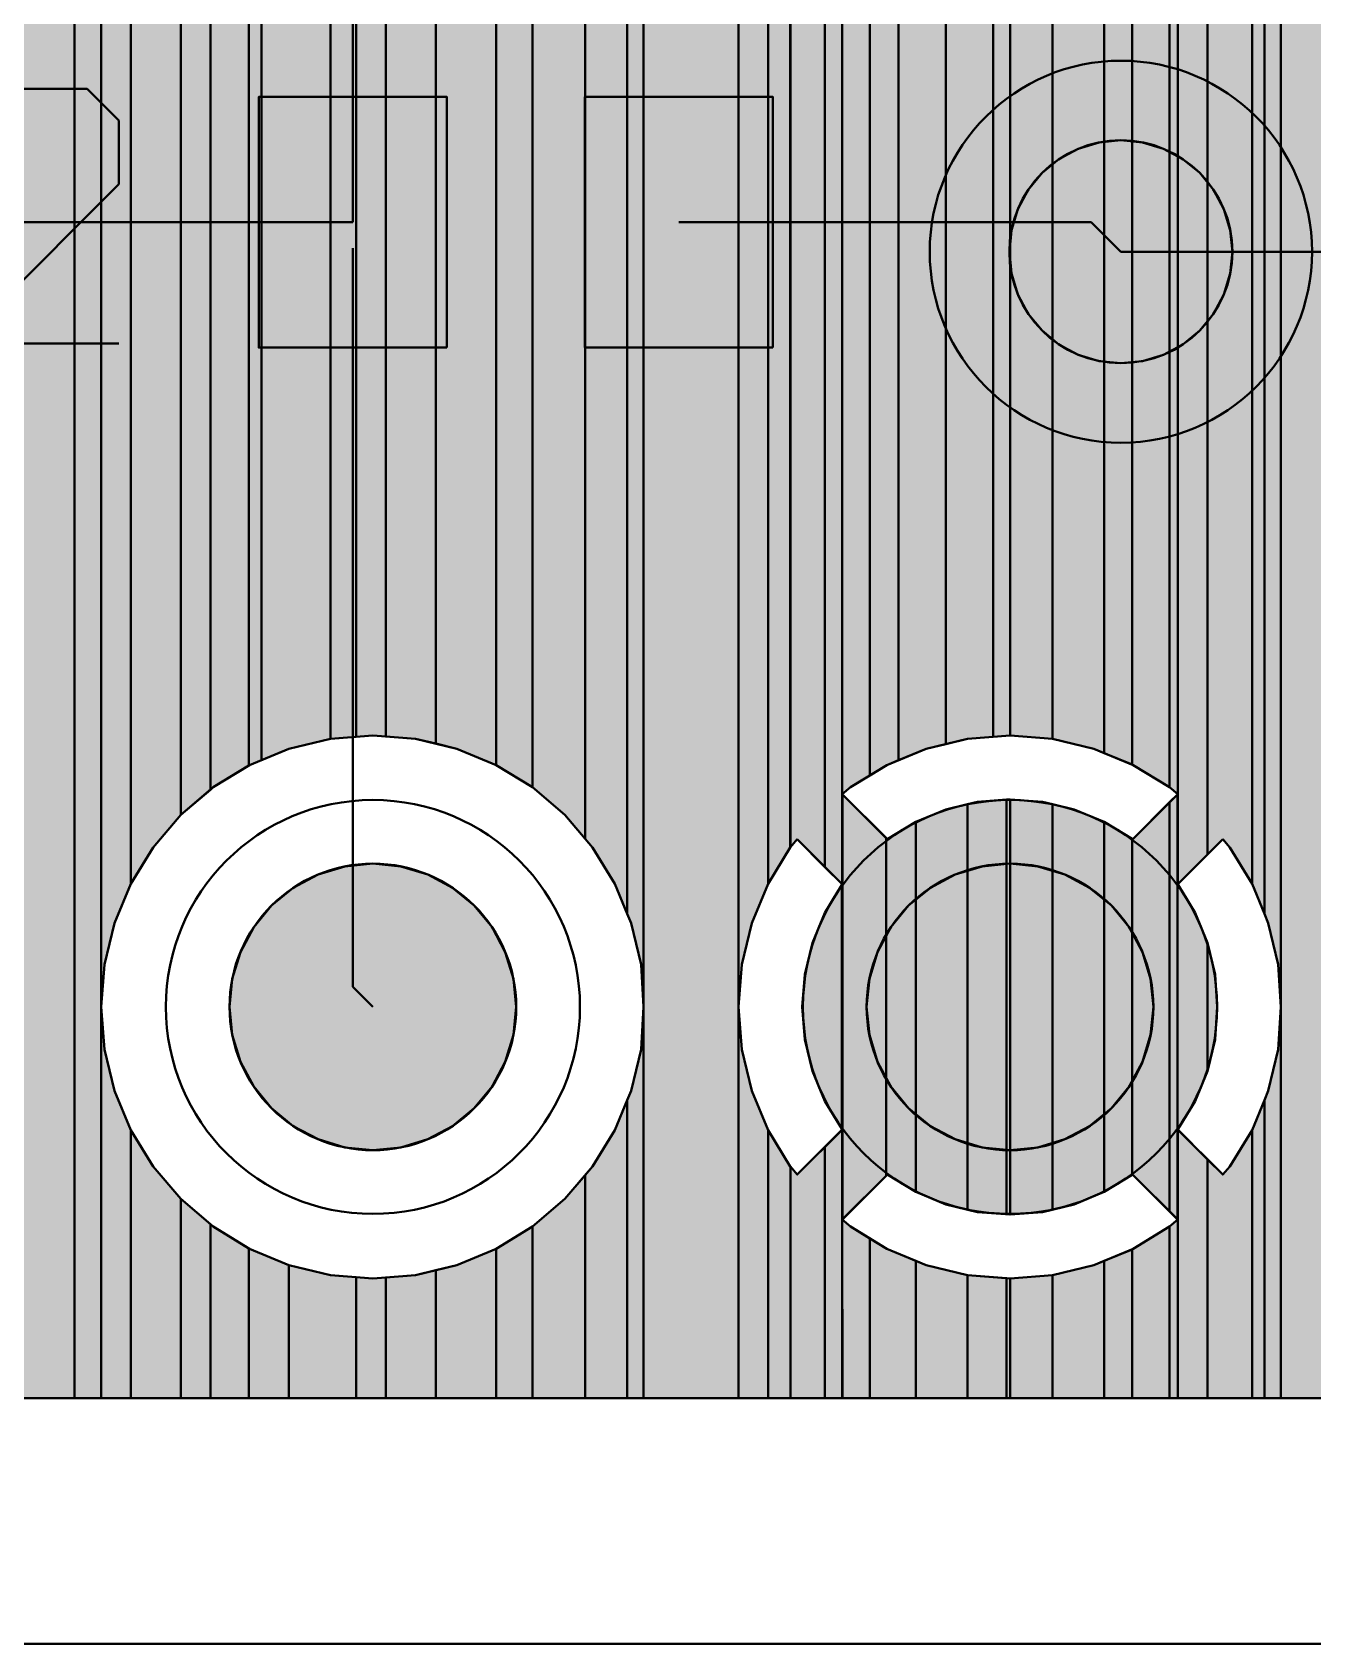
# Model space of a CAD drawing. Header units: millimetres. Extents: x 3 to 111, y 3 to 56.
# Drawn here: x 79.5 to 84.61, y 2.68 to 9.11 of the extents above; entities that cross this region are included whole.
import ezdxf

# ---------------------------------------------------------------- set-up
doc = ezdxf.new("R2010")
doc.units = ezdxf.units.MM
for name, color, linetype in [('bottom_copper', 7, 'Continuous'), ('bottom_silk', 7, 'Continuous'), ('drill_plated', 7, 'Continuous'), ('outline', 7, 'Continuous'), ('top_copper', 7, 'Continuous'), ('top_silk', 7, 'Continuous')]:
    doc.layers.add(name, color=color, linetype=linetype)

# ---------------------------------------------------------------- blocks, each defined once
blk = doc.blocks.new('Block13323')
at = {"layer": 'bottom_copper', "lineweight": 40}
for points in [[(0.3777, 0), (0, 0), (0, 48.7422), (0.1059, 48.7505), (0.2711, 48.7902), (0.3777, 48.8343), (0.3777, 0)], [(0, 1.56), (-0.01, 1.7294), (-0.0497, 1.8946), (-0.0652, 1.932), (-0.0652, 48.7373), (-0.0635, 48.7372), (0, 48.7422), (0, 1.56)], [(0, 0), (-0.0652, 0), (-0.0652, 1.188), (-0.0497, 1.2254), (-0.01, 1.3906), (0, 1.56), (0, 0)]]:
    blk.add_hatch(color=7, dxfattribs=at).paths.add_polyline_path(points, flags=0)
at = {"layer": 'bottom_copper', "color": 7, "lineweight": 40}
for points in [[(0.3777, 0), (0, 0), (0, 48.7422), (0.1059, 48.7505), (0.2711, 48.7902), (0.3777, 48.8343), (0.3777, 0)], [(0, 1.56), (-0.01, 1.7294), (-0.0497, 1.8946), (-0.0652, 1.932), (-0.0652, 48.7373), (-0.0635, 48.7372), (0, 48.7422), (0, 1.56)], [(0, 0), (-0.0652, 0), (-0.0652, 1.188), (-0.0497, 1.2254), (-0.01, 1.3906), (0, 1.56), (0, 0)]]:
    blk.add_lwpolyline(points, close=True, dxfattribs=at)
blk = doc.blocks.new('Block13695')
at = {"layer": 'bottom_copper', "lineweight": 40}
for points in [[(0, 2.6295), (-0.1694, 2.6428), (-0.1694, 49.452), (-0.1182, 49.3284), (-0.0294, 49.1835), (0, 49.1491), (0, 2.6295)], [(0.2065, 2.5727), (0.1652, 2.5898), (0, 2.6295), (0, 49.1491), (0.0809, 49.0543), (0.2065, 48.9471), (0.2065, 2.5727)], [(0.3173, 2.5268), (0.2065, 2.5727), (0.2065, 48.9471), (0.2101, 48.944), (0.3173, 48.8783), (0.3173, 2.5268)], [(0.4671, 2.436), (0.3222, 2.5248), (0.3173, 2.5268), (0.3173, 48.8783), (0.355, 48.8552), (0.4671, 48.8088), (0.4671, 2.436)], [(0.4994, 2.4084), (0.4671, 2.436), (0.4671, 48.8088), (0.4994, 48.7954), (0.4994, 2.4084)], [(0.6181, 2.1679), (0.4994, 2.0491), (0.4994, 48.7954), (0.512, 48.7902), (0.6181, 48.7647), (0.6181, 2.1679)], [(0.7954, 2.0516), (0.7066, 2.1965), (0.679, 2.2288), (0.6181, 2.1679), (0.6181, 48.7647), (0.6772, 48.7505), (0.7954, 48.7412), (0.7954, 2.0516)], [(0.8449, 1.932), (0.7954, 2.0516), (0.7954, 48.7412), (0.8449, 48.7373), (0.8449, 1.932)], [(0, 0.7517), (-0.0399, 0.7421), (-0.1694, 0.732), (-0.1694, 2.388), (-0.0399, 2.3779), (0, 2.3683), (0, 0.7517)], [(0.4989, 0.7121), (0.4671, 0.7439), (0.4671, 2.3761), (0.4989, 2.4079), (0.4989, 0.7121)], [(0.4994, 2.0491), (0.4989, 2.0486), (0.4989, 2.4079), (0.4994, 2.4084), (0.4994, 2.0491)], [(0.2065, 0.8222), (0.0865, 0.7725), (0, 0.7517), (0, 2.3683), (0.0865, 2.3475), (0.2065, 2.2978), (0.2065, 0.8222)], [(0.4671, 0.7439), (0.3192, 0.8917), (0.3173, 0.8901), (0.3173, 2.2299), (0.3192, 2.2283), (0.4671, 2.3761), (0.4671, 0.7439)], [(0.3173, 0.8901), (0.2065, 0.8222), (0.2065, 2.2978), (0.3173, 2.2299), (0.3173, 0.8901)], [(0.6181, 1.3041), (0.5684, 1.1841), (0.5005, 1.0733), (0.4989, 1.0714), (0.4989, 2.0486), (0.5005, 2.0467), (0.5684, 1.9359), (0.6181, 1.8159), (0.6181, 1.3041)], [(0.6485, 1.4305), (0.6181, 1.3041), (0.6181, 1.8159), (0.6485, 1.6895), (0.6561, 1.56), (0.6485, 1.4305)], [(0.8449, 0), (0.7954, 0), (0.7954, 1.0684), (0.8449, 1.188), (0.8449, 0)], [(0.4994, 0.7116), (0.4989, 0.7121), (0.4989, 1.0714), (0.4994, 1.0709), (0.4994, 0.7116)], [(0.6181, 0), (0.4994, 0), (0.4994, 1.0709), (0.6181, 0.9521), (0.6181, 0)], [(0.7954, 0), (0.6181, 0), (0.6181, 0.9521), (0.679, 0.8912), (0.7066, 0.9235), (0.7954, 1.0684), (0.7954, 0)], [(0.4994, 0), (0.4671, 0), (0.4671, 0.684), (0.4994, 0.7116), (0.4994, 0)], [(0.4671, 0), (0.3173, 0), (0.3173, 0.5932), (0.3222, 0.5952), (0.4671, 0.684), (0.4671, 0)], [(0.3173, 0), (0.2065, 0), (0.2065, 0.5473), (0.3173, 0.5932), (0.3173, 0)], [(0.2065, 0), (0, 0), (0, 0.4905), (0.1652, 0.5302), (0.2065, 0.5473), (0.2065, 0)], [(0, 0), (-0.1694, 0), (-0.1694, 0.4772), (0, 0.4905), (0, 0)]]:
    blk.add_hatch(color=7, dxfattribs=at).paths.add_polyline_path(points, flags=0)
at = {"layer": 'bottom_copper', "color": 7, "lineweight": 40}
for points in [[(0, 2.6295), (-0.1694, 2.6428), (-0.1694, 49.452), (-0.1182, 49.3284), (-0.0294, 49.1835), (0, 49.1491), (0, 2.6295)], [(0.2065, 2.5727), (0.1652, 2.5898), (0, 2.6295), (0, 49.1491), (0.0809, 49.0543), (0.2065, 48.9471), (0.2065, 2.5727)], [(0.3173, 2.5268), (0.2065, 2.5727), (0.2065, 48.9471), (0.2101, 48.944), (0.3173, 48.8783), (0.3173, 2.5268)], [(0.4671, 2.436), (0.3222, 2.5248), (0.3173, 2.5268), (0.3173, 48.8783), (0.355, 48.8552), (0.4671, 48.8088), (0.4671, 2.436)], [(0.4994, 2.4084), (0.4671, 2.436), (0.4671, 48.8088), (0.4994, 48.7954), (0.4994, 2.4084)], [(0.6181, 2.1679), (0.4994, 2.0491), (0.4994, 48.7954), (0.512, 48.7902), (0.6181, 48.7647), (0.6181, 2.1679)], [(0.7954, 2.0516), (0.7066, 2.1965), (0.679, 2.2288), (0.6181, 2.1679), (0.6181, 48.7647), (0.6772, 48.7505), (0.7954, 48.7412), (0.7954, 2.0516)], [(0.8449, 1.932), (0.7954, 2.0516), (0.7954, 48.7412), (0.8449, 48.7373), (0.8449, 1.932)], [(0, 0.7517), (-0.0399, 0.7421), (-0.1694, 0.732), (-0.1694, 2.388), (-0.0399, 2.3779), (0, 2.3683), (0, 0.7517)], [(0.4989, 0.7121), (0.4671, 0.7439), (0.4671, 2.3761), (0.4989, 2.4079), (0.4989, 0.7121)], [(0.4994, 2.0491), (0.4989, 2.0486), (0.4989, 2.4079), (0.4994, 2.4084), (0.4994, 2.0491)], [(0.2065, 0.8222), (0.0865, 0.7725), (0, 0.7517), (0, 2.3683), (0.0865, 2.3475), (0.2065, 2.2978), (0.2065, 0.8222)], [(0.4671, 0.7439), (0.3192, 0.8917), (0.3173, 0.8901), (0.3173, 2.2299), (0.3192, 2.2283), (0.4671, 2.3761), (0.4671, 0.7439)], [(0.3173, 0.8901), (0.2065, 0.8222), (0.2065, 2.2978), (0.3173, 2.2299), (0.3173, 0.8901)], [(0.6181, 1.3041), (0.5684, 1.1841), (0.5005, 1.0733), (0.4989, 1.0714), (0.4989, 2.0486), (0.5005, 2.0467), (0.5684, 1.9359), (0.6181, 1.8159), (0.6181, 1.3041)], [(0.6485, 1.4305), (0.6181, 1.3041), (0.6181, 1.8159), (0.6485, 1.6895), (0.6561, 1.56), (0.6485, 1.4305)], [(0.8449, 0), (0.7954, 0), (0.7954, 1.0684), (0.8449, 1.188), (0.8449, 0)], [(0.4994, 0.7116), (0.4989, 0.7121), (0.4989, 1.0714), (0.4994, 1.0709), (0.4994, 0.7116)], [(0.6181, 0), (0.4994, 0), (0.4994, 1.0709), (0.6181, 0.9521), (0.6181, 0)], [(0.7954, 0), (0.6181, 0), (0.6181, 0.9521), (0.679, 0.8912), (0.7066, 0.9235), (0.7954, 1.0684), (0.7954, 0)], [(0.4994, 0), (0.4671, 0), (0.4671, 0.684), (0.4994, 0.7116), (0.4994, 0)], [(0.4671, 0), (0.3173, 0), (0.3173, 0.5932), (0.3222, 0.5952), (0.4671, 0.684), (0.4671, 0)], [(0.3173, 0), (0.2065, 0), (0.2065, 0.5473), (0.3173, 0.5932), (0.3173, 0)], [(0.2065, 0), (0, 0), (0, 0.4905), (0.1652, 0.5302), (0.2065, 0.5473), (0.2065, 0)], [(0, 0), (-0.1694, 0), (-0.1694, 0.4772), (0, 0.4905), (0, 0)]]:
    blk.add_lwpolyline(points, close=True, dxfattribs=at)
blk = doc.blocks.new('Block14200')
at = {"layer": 'bottom_copper', "lineweight": 40}
for points in [[(0.4819, 2.6087), (0.4032, 2.5898), (0.2933, 2.5443), (0.2933, 51.435), (0.4819, 51.435), (0.4819, 2.6087)], [(0.671, 2.6376), (0.5684, 2.6295), (0.4819, 2.6087), (0.4819, 51.435), (0.671, 51.435), (0.671, 2.6376)], [(0.2933, 2.5443), (0.2462, 2.5248), (0.1786, 2.4834), (0.1786, 49.3284), (0.2436, 49.4854), (0.2833, 49.6506), (0.2933, 49.82), (0.2933, 2.5443)], [(0.7378, 2.6428), (0.671, 2.6376), (0.671, 49.82), (0.6843, 49.6506), (0.724, 49.4854), (0.7378, 49.452), (0.7378, 2.6428)], [(0.1786, 2.4834), (0.1013, 2.436), (0.069, 2.4084), (0.069, 49.1591), (0.0898, 49.1835), (0.1786, 49.3284), (0.1786, 2.4834)], [(0.069, 2.0491), (0, 2.1181), (0, 49.0783), (0.069, 49.1591), (0.069, 2.0491)], [(0, 2.1181), (-0.1106, 2.2288), (-0.1377, 2.197), (-0.1377, 48.9542), (-0.0205, 49.0543), (0, 49.0783), (0, 2.1181)], [(0.0695, 2.0486), (0.069, 2.0491), (0.069, 2.4084), (0.0695, 2.4079), (0.0695, 2.0486)], [(0.2436, 0.8861), (0.0695, 0.7121), (0.0695, 2.4079), (0.2436, 2.2339), (0.2436, 0.8861)], [(0.724, 0.7331), (0.6083, 0.7421), (0.5684, 0.7517), (0.5684, 2.3683), (0.6083, 2.3779), (0.724, 2.3869), (0.724, 0.7331)], [(0.7378, 0.732), (0.724, 0.7331), (0.724, 2.3869), (0.7378, 2.388), (0.7378, 0.732)], [(0.5684, 0.7517), (0.4819, 0.7725), (0.3619, 0.8222), (0.3619, 2.2978), (0.4819, 2.3475), (0.5684, 2.3683), (0.5684, 0.7517)], [(0.3619, 0.8222), (0.2511, 0.8901), (0.2492, 0.8917), (0.2436, 0.8861), (0.2436, 2.2339), (0.2492, 2.2283), (0.2511, 2.2299), (0.3619, 2.2978), (0.3619, 0.8222)], [(0.0679, 1.0733), (0, 1.1841), (-0.0497, 1.3041), (-0.0801, 1.4305), (-0.0902, 1.56), (-0.0801, 1.6895), (-0.0497, 1.8159), (0, 1.9359), (0.0679, 2.0467), (0.0679, 1.0733)], [(0.0695, 1.0714), (0.0679, 1.0733), (0.0679, 2.0467), (0.0695, 2.0486), (0.0695, 1.0714)], [(0.069, 0), (0, 0), (0, 1.0019), (0.069, 1.0709), (0.069, 0)], [(0.0695, 0.7121), (0.069, 0.7116), (0.069, 1.0709), (0.0695, 1.0714), (0.0695, 0.7121)], [(0, 0), (-0.1377, 0), (-0.1377, 0.923), (-0.1106, 0.8912), (0, 1.0019), (0, 0)], [(0.1786, 0), (0.0695, 0), (0.069, 0.7116), (0.1013, 0.684), (0.1786, 0.6366), (0.1786, 0)], [(0.3619, 0), (0.1786, 0), (0.1786, 0.6366), (0.2462, 0.5952), (0.3619, 0.5473), (0.3619, 0)], [(0.5684, 0), (0.3619, 0), (0.3619, 0.5473), (0.4032, 0.5302), (0.5684, 0.4905), (0.5684, 0)], [(0.724, 0), (0.5684, 0), (0.5684, 0.4905), (0.724, 0.4783), (0.724, 0)], [(0.7378, 0), (0.724, 0), (0.724, 0.4783), (0.7378, 0.4772), (0.7378, 0)]]:
    blk.add_hatch(color=7, dxfattribs=at).paths.add_polyline_path(points, flags=0)
at = {"layer": 'bottom_copper', "color": 7, "lineweight": 40}
for points in [[(0.4819, 2.6087), (0.4032, 2.5898), (0.2933, 2.5443), (0.2933, 51.435), (0.4819, 51.435), (0.4819, 2.6087)], [(0.671, 2.6376), (0.5684, 2.6295), (0.4819, 2.6087), (0.4819, 51.435), (0.671, 51.435), (0.671, 2.6376)], [(0.2933, 2.5443), (0.2462, 2.5248), (0.1786, 2.4834), (0.1786, 49.3284), (0.2436, 49.4854), (0.2833, 49.6506), (0.2933, 49.82), (0.2933, 2.5443)], [(0.7378, 2.6428), (0.671, 2.6376), (0.671, 49.82), (0.6843, 49.6506), (0.724, 49.4854), (0.7378, 49.452), (0.7378, 2.6428)], [(0.1786, 2.4834), (0.1013, 2.436), (0.069, 2.4084), (0.069, 49.1591), (0.0898, 49.1835), (0.1786, 49.3284), (0.1786, 2.4834)], [(0.069, 2.0491), (0, 2.1181), (0, 49.0783), (0.069, 49.1591), (0.069, 2.0491)], [(0, 2.1181), (-0.1106, 2.2288), (-0.1377, 2.197), (-0.1377, 48.9542), (-0.0205, 49.0543), (0, 49.0783), (0, 2.1181)], [(0.0695, 2.0486), (0.069, 2.0491), (0.069, 2.4084), (0.0695, 2.4079), (0.0695, 2.0486)], [(0.2436, 0.8861), (0.0695, 0.7121), (0.0695, 2.4079), (0.2436, 2.2339), (0.2436, 0.8861)], [(0.724, 0.7331), (0.6083, 0.7421), (0.5684, 0.7517), (0.5684, 2.3683), (0.6083, 2.3779), (0.724, 2.3869), (0.724, 0.7331)], [(0.7378, 0.732), (0.724, 0.7331), (0.724, 2.3869), (0.7378, 2.388), (0.7378, 0.732)], [(0.5684, 0.7517), (0.4819, 0.7725), (0.3619, 0.8222), (0.3619, 2.2978), (0.4819, 2.3475), (0.5684, 2.3683), (0.5684, 0.7517)], [(0.3619, 0.8222), (0.2511, 0.8901), (0.2492, 0.8917), (0.2436, 0.8861), (0.2436, 2.2339), (0.2492, 2.2283), (0.2511, 2.2299), (0.3619, 2.2978), (0.3619, 0.8222)], [(0.0679, 1.0733), (0, 1.1841), (-0.0497, 1.3041), (-0.0801, 1.4305), (-0.0902, 1.56), (-0.0801, 1.6895), (-0.0497, 1.8159), (0, 1.9359), (0.0679, 2.0467), (0.0679, 1.0733)], [(0.0695, 1.0714), (0.0679, 1.0733), (0.0679, 2.0467), (0.0695, 2.0486), (0.0695, 1.0714)], [(0.069, 0), (0, 0), (0, 1.0019), (0.069, 1.0709), (0.069, 0)], [(0.0695, 0.7121), (0.069, 0.7116), (0.069, 1.0709), (0.0695, 1.0714), (0.0695, 0.7121)], [(0, 0), (-0.1377, 0), (-0.1377, 0.923), (-0.1106, 0.8912), (0, 1.0019), (0, 0)], [(0.1786, 0), (0.0695, 0), (0.069, 0.7116), (0.1013, 0.684), (0.1786, 0.6366), (0.1786, 0)], [(0.3619, 0), (0.1786, 0), (0.1786, 0.6366), (0.2462, 0.5952), (0.3619, 0.5473), (0.3619, 0)], [(0.5684, 0), (0.3619, 0), (0.3619, 0.5473), (0.4032, 0.5302), (0.5684, 0.4905), (0.5684, 0)], [(0.724, 0), (0.5684, 0), (0.5684, 0.4905), (0.724, 0.4783), (0.724, 0)], [(0.7378, 0), (0.724, 0), (0.724, 0.4783), (0.7378, 0.4772), (0.7378, 0)]]:
    blk.add_lwpolyline(points, close=True, dxfattribs=at)
blk = doc.blocks.new('Block14364')
at = {"layer": 'bottom_copper', "lineweight": 40}
for points in [[(0.5845, 2.1965), (0.4957, 2.0516), (0.4957, 48.8966), (0.573, 48.944), (0.5845, 48.9538), (0.5845, 2.1965)], [(0.585, 2.197), (0.5845, 2.1965), (0.5845, 48.9538), (0.585, 48.9542), (0.585, 2.197)], [(0.4957, 2.0516), (0.4307, 1.8946), (0.391, 1.7294), (0.3777, 1.56), (0.3777, 48.8343), (0.4281, 48.8552), (0.4957, 48.8966), (0.4957, 2.0516)], [(0.3777, 0), (0, 0), (0, 48.7422), (0.1059, 48.7505), (0.2711, 48.7902), (0.3777, 48.8343), (0.3777, 0)], [(0, 1.56), (-0.01, 1.7294), (-0.0497, 1.8946), (-0.0652, 1.932), (-0.0652, 48.7373), (-0.0635, 48.7372), (0, 48.7422), (0, 1.56)], [(0, 0), (-0.0652, 0), (-0.0652, 1.188), (-0.0497, 1.2254), (-0.01, 1.3906), (0, 1.56), (0, 0)], [(0.4957, 0), (0.3777, 0), (0.3777, 1.56), (0.391, 1.3906), (0.4307, 1.2254), (0.4957, 1.0684), (0.4957, 0)], [(0.5845, 0), (0.4957, 0), (0.4957, 1.0684), (0.5845, 0.9235), (0.585, 0.923), (0.585, 0)]]:
    blk.add_hatch(color=7, dxfattribs=at).paths.add_polyline_path(points, flags=0)
at = {"layer": 'bottom_copper', "color": 7, "lineweight": 40}
for points in [[(0.5845, 2.1965), (0.4957, 2.0516), (0.4957, 48.8966), (0.573, 48.944), (0.5845, 48.9538), (0.5845, 2.1965)], [(0.585, 2.197), (0.5845, 2.1965), (0.5845, 48.9538), (0.585, 48.9542), (0.585, 2.197)], [(0.4957, 2.0516), (0.4307, 1.8946), (0.391, 1.7294), (0.3777, 1.56), (0.3777, 48.8343), (0.4281, 48.8552), (0.4957, 48.8966), (0.4957, 2.0516)], [(0.3777, 0), (0, 0), (0, 48.7422), (0.1059, 48.7505), (0.2711, 48.7902), (0.3777, 48.8343), (0.3777, 0)], [(0, 1.56), (-0.01, 1.7294), (-0.0497, 1.8946), (-0.0652, 1.932), (-0.0652, 48.7373), (-0.0635, 48.7372), (0, 48.7422), (0, 1.56)], [(0, 0), (-0.0652, 0), (-0.0652, 1.188), (-0.0497, 1.2254), (-0.01, 1.3906), (0, 1.56), (0, 0)], [(0.4957, 0), (0.3777, 0), (0.3777, 1.56), (0.391, 1.3906), (0.4307, 1.2254), (0.4957, 1.0684), (0.4957, 0)], [(0.5845, 0), (0.4957, 0), (0.4957, 1.0684), (0.5845, 0.9235), (0.585, 0.923), (0.585, 0)]]:
    blk.add_lwpolyline(points, close=True, dxfattribs=at)
blk = doc.blocks.new('Block14918')
at = {"layer": 'bottom_copper', "lineweight": 40}
for points in [[(1.2911, 2.6295), (1.1259, 2.5898), (1.016, 2.5443), (1.016, 51.435), (1.2911, 51.435), (1.2911, 2.6295)], [(1.3937, 2.6376), (1.2911, 2.6295), (1.2911, 51.435), (1.3937, 51.435), (1.3937, 2.6376)], [(1.016, 2.5443), (0.9689, 2.5248), (0.9663, 2.5232), (0.9663, 49.4854), (1.006, 49.6506), (1.016, 49.82), (1.016, 2.5443)], [(1.5117, 2.6388), (1.4605, 2.6428), (1.3937, 2.6376), (1.3937, 49.82), (1.407, 49.6506), (1.4467, 49.4854), (1.5117, 49.3284), (1.5117, 2.6388)], [(0.9663, 2.5232), (0.824, 2.436), (0.8125, 2.4262), (0.8125, 49.1835), (0.9013, 49.3284), (0.9663, 49.4854), (0.9663, 2.5232)], [(1.7108, 2.6101), (1.6299, 2.6295), (1.5117, 2.6388), (1.5117, 49.3284), (1.6005, 49.1835), (1.7108, 49.0543), (1.7108, 2.6101)], [(0.8125, 2.4262), (0.6948, 2.3257), (0.6948, 49.048), (0.7022, 49.0543), (0.8125, 49.1835), (0.8125, 2.4262)], [(0.6948, 2.3257), (0.5845, 2.1965), (0.4957, 2.0516), (0.4957, 48.8966), (0.573, 48.944), (0.6948, 49.048), (0.6948, 2.3257)], [(1.9521, 2.5248), (1.7951, 2.5898), (1.7108, 2.6101), (1.7108, 49.0543), (1.84, 48.944), (1.9521, 48.8753), (1.9521, 2.5248)], [(0.4957, 2.0516), (0.4307, 1.8946), (0.391, 1.7294), (0.3777, 1.56), (0.3777, 48.8343), (0.4281, 48.8552), (0.4957, 48.8966), (0.4957, 2.0516)], [(2.097, 2.436), (1.9521, 2.5248), (1.9521, 48.8753), (1.9849, 48.8552), (2.097, 48.8088), (2.097, 2.436)], [(0.2711, 0), (0, 0), (0, 48.7422), (0.1059, 48.7505), (0.2711, 48.7902), (0.2711, 0)], [(0.3777, 0), (0.2711, 0), (0.2711, 48.7902), (0.3777, 48.8343), (0.3777, 0)], [(2.3071, 2.2309), (2.2262, 2.3257), (2.097, 2.436), (2.097, 48.8088), (2.1419, 48.7902), (2.3071, 48.7505), (2.3071, 2.2309)], [(2.4748, 1.932), (2.4253, 2.0516), (2.3365, 2.1965), (2.3071, 2.2309), (2.3071, 48.7505), (2.4748, 48.7373), (2.4748, 1.932)], [(0.4957, 0), (0.3777, 0), (0.3777, 1.56), (0.391, 1.3906), (0.4307, 1.2254), (0.4957, 1.0684), (0.4957, 0)], [(2.4748, 0), (2.3071, 0), (2.3071, 0.8891), (2.3365, 0.9235), (2.4253, 1.0684), (2.4748, 1.188), (2.4748, 0)], [(0.6948, 0), (0.4957, 0), (0.4957, 1.0684), (0.5845, 0.9235), (0.6948, 0.7943), (0.6948, 0)], [(2.3071, 0), (2.097, 0), (2.097, 0.684), (2.2262, 0.7943), (2.3071, 0.8891), (2.3071, 0)], [(0.8125, 0), (0.6948, 0), (0.6948, 0.7943), (0.8125, 0.6938), (0.8125, 0)], [(0.9663, 0), (0.8125, 0), (0.8125, 0.6938), (0.824, 0.684), (0.9663, 0.5968), (0.9663, 0)], [(2.097, 0), (1.9521, 0), (1.9521, 0.5952), (2.097, 0.684), (2.097, 0)], [(1.1259, 0), (0.9663, 0), (0.9663, 0.5968), (0.9689, 0.5952), (1.1259, 0.5302), (1.1259, 0)], [(1.9521, 0), (1.7108, 0), (1.7108, 0.5099), (1.7951, 0.5302), (1.9521, 0.5952), (1.9521, 0)], [(1.3937, 0), (1.1259, 0), (1.1259, 0.5302), (1.2911, 0.4905), (1.3937, 0.4824), (1.3937, 0)], [(1.5117, 0), (1.3937, 0), (1.3937, 0.4824), (1.4605, 0.4772), (1.5117, 0.4812), (1.5117, 0)], [(1.7108, 0), (1.5117, 0), (1.5117, 0.4812), (1.6299, 0.4905), (1.7108, 0.5099), (1.7108, 0)]]:
    blk.add_hatch(color=7, dxfattribs=at).paths.add_polyline_path(points, flags=0)
at = {"layer": 'bottom_copper', "color": 7, "lineweight": 40}
for points in [[(1.2911, 2.6295), (1.1259, 2.5898), (1.016, 2.5443), (1.016, 51.435), (1.2911, 51.435), (1.2911, 2.6295)], [(1.3937, 2.6376), (1.2911, 2.6295), (1.2911, 51.435), (1.3937, 51.435), (1.3937, 2.6376)], [(1.016, 2.5443), (0.9689, 2.5248), (0.9663, 2.5232), (0.9663, 49.4854), (1.006, 49.6506), (1.016, 49.82), (1.016, 2.5443)], [(1.5117, 2.6388), (1.4605, 2.6428), (1.3937, 2.6376), (1.3937, 49.82), (1.407, 49.6506), (1.4467, 49.4854), (1.5117, 49.3284), (1.5117, 2.6388)], [(0.9663, 2.5232), (0.824, 2.436), (0.8125, 2.4262), (0.8125, 49.1835), (0.9013, 49.3284), (0.9663, 49.4854), (0.9663, 2.5232)], [(1.7108, 2.6101), (1.6299, 2.6295), (1.5117, 2.6388), (1.5117, 49.3284), (1.6005, 49.1835), (1.7108, 49.0543), (1.7108, 2.6101)], [(0.8125, 2.4262), (0.6948, 2.3257), (0.6948, 49.048), (0.7022, 49.0543), (0.8125, 49.1835), (0.8125, 2.4262)], [(0.6948, 2.3257), (0.5845, 2.1965), (0.4957, 2.0516), (0.4957, 48.8966), (0.573, 48.944), (0.6948, 49.048), (0.6948, 2.3257)], [(1.9521, 2.5248), (1.7951, 2.5898), (1.7108, 2.6101), (1.7108, 49.0543), (1.84, 48.944), (1.9521, 48.8753), (1.9521, 2.5248)], [(0.4957, 2.0516), (0.4307, 1.8946), (0.391, 1.7294), (0.3777, 1.56), (0.3777, 48.8343), (0.4281, 48.8552), (0.4957, 48.8966), (0.4957, 2.0516)], [(2.097, 2.436), (1.9521, 2.5248), (1.9521, 48.8753), (1.9849, 48.8552), (2.097, 48.8088), (2.097, 2.436)], [(0.2711, 0), (0, 0), (0, 48.7422), (0.1059, 48.7505), (0.2711, 48.7902), (0.2711, 0)], [(0.3777, 0), (0.2711, 0), (0.2711, 48.7902), (0.3777, 48.8343), (0.3777, 0)], [(2.3071, 2.2309), (2.2262, 2.3257), (2.097, 2.436), (2.097, 48.8088), (2.1419, 48.7902), (2.3071, 48.7505), (2.3071, 2.2309)], [(2.4748, 1.932), (2.4253, 2.0516), (2.3365, 2.1965), (2.3071, 2.2309), (2.3071, 48.7505), (2.4748, 48.7373), (2.4748, 1.932)], [(0.4957, 0), (0.3777, 0), (0.3777, 1.56), (0.391, 1.3906), (0.4307, 1.2254), (0.4957, 1.0684), (0.4957, 0)], [(2.4748, 0), (2.3071, 0), (2.3071, 0.8891), (2.3365, 0.9235), (2.4253, 1.0684), (2.4748, 1.188), (2.4748, 0)], [(0.6948, 0), (0.4957, 0), (0.4957, 1.0684), (0.5845, 0.9235), (0.6948, 0.7943), (0.6948, 0)], [(2.3071, 0), (2.097, 0), (2.097, 0.684), (2.2262, 0.7943), (2.3071, 0.8891), (2.3071, 0)], [(0.8125, 0), (0.6948, 0), (0.6948, 0.7943), (0.8125, 0.6938), (0.8125, 0)], [(0.9663, 0), (0.8125, 0), (0.8125, 0.6938), (0.824, 0.684), (0.9663, 0.5968), (0.9663, 0)], [(2.097, 0), (1.9521, 0), (1.9521, 0.5952), (2.097, 0.684), (2.097, 0)], [(1.1259, 0), (0.9663, 0), (0.9663, 0.5968), (0.9689, 0.5952), (1.1259, 0.5302), (1.1259, 0)], [(1.9521, 0), (1.7108, 0), (1.7108, 0.5099), (1.7951, 0.5302), (1.9521, 0.5952), (1.9521, 0)], [(1.3937, 0), (1.1259, 0), (1.1259, 0.5302), (1.2911, 0.4905), (1.3937, 0.4824), (1.3937, 0)], [(1.5117, 0), (1.3937, 0), (1.3937, 0.4824), (1.4605, 0.4772), (1.5117, 0.4812), (1.5117, 0)], [(1.7108, 0), (1.5117, 0), (1.5117, 0.4812), (1.6299, 0.4905), (1.7108, 0.5099), (1.7108, 0)]]:
    blk.add_lwpolyline(points, close=True, dxfattribs=at)

msp = doc.modelspace()

# ---------------------------------------------------------------- hatches: boundary and pattern name
at = {"layer": 'bottom_copper', "lineweight": 40}
for points in [[(84.276, 8.1453), (84.2507, 8.0619), (84.2096, 7.985), (84.1543, 7.9177), (84.087, 7.8624), (84.0101, 7.8213), (83.9267, 7.796), (83.84, 7.7875), (83.7533, 7.796), (83.6699, 7.8213), (83.593, 7.8624), (83.5257, 7.9177), (83.4704, 7.985), (83.4293, 8.0619), (83.404, 8.1453), (83.3955, 8.232), (83.404, 8.3187), (83.4293, 8.4021), (83.4704, 8.479), (83.5257, 8.5463), (83.593, 8.6016), (83.6699, 8.6427), (83.7533, 8.668), (83.84, 8.6765), (83.9267, 8.668), (84.0101, 8.6427), (84.087, 8.6016), (84.1543, 8.5463), (84.2096, 8.479), (84.2507, 8.4021), (84.276, 8.3187), (84.2845, 8.232), (84.276, 8.1453)], [(81.4185, 5.1085), (81.386, 5.0013), (81.3332, 4.9025), (81.2621, 4.8159), (81.1755, 4.7448), (81.0767, 4.692), (80.9695, 4.6595), (80.858, 4.6485), (80.7465, 4.6595), (80.6393, 4.692), (80.5405, 4.7448), (80.4539, 4.8159), (80.3828, 4.9025), (80.33, 5.0013), (80.2975, 5.1085), (80.2865, 5.22), (80.2975, 5.3315), (80.33, 5.4387), (80.3828, 5.5375), (80.4539, 5.6241), (80.5405, 5.6952), (80.6393, 5.748), (80.7465, 5.7805), (80.858, 5.7915), (80.9695, 5.7805), (81.0767, 5.748), (81.1755, 5.6952), (81.2621, 5.6241), (81.3332, 5.5375), (81.386, 5.4387), (81.4185, 5.3315), (81.4295, 5.22), (81.4185, 5.1085)], [(83.9585, 5.1085), (83.926, 5.0013), (83.8732, 4.9025), (83.8021, 4.8159), (83.7155, 4.7448), (83.6167, 4.692), (83.5095, 4.6595), (83.398, 4.6485), (83.2865, 4.6595), (83.1793, 4.692), (83.0805, 4.7448), (82.9939, 4.8159), (82.9228, 4.9025), (82.87, 5.0013), (82.8375, 5.1085), (82.8265, 5.22), (82.8375, 5.3315), (82.87, 5.4387), (82.9228, 5.5375), (82.9939, 5.6241), (83.0805, 5.6952), (83.1793, 5.748), (83.2865, 5.7805), (83.398, 5.7915), (83.5095, 5.7805), (83.6167, 5.748), (83.7155, 5.6952), (83.8021, 5.6241), (83.8732, 5.5375), (83.926, 5.4387), (83.9585, 5.3315), (83.9695, 5.22), (83.9585, 5.1085)]]:
    msp.add_hatch(color=7, dxfattribs=at).paths.add_polyline_path(points, flags=0)
at = {"layer": 'drill_plated', "lineweight": 40}
for points in [[(84.276, 8.1453), (84.2507, 8.0619), (84.2096, 7.985), (84.1543, 7.9177), (84.087, 7.8624), (84.0101, 7.8213), (83.9267, 7.796), (83.84, 7.7875), (83.7533, 7.796), (83.6699, 7.8213), (83.593, 7.8624), (83.5257, 7.9177), (83.4704, 7.985), (83.4293, 8.0619), (83.404, 8.1453), (83.3955, 8.232), (83.404, 8.3187), (83.4293, 8.4021), (83.4704, 8.479), (83.5257, 8.5463), (83.593, 8.6016), (83.6699, 8.6427), (83.7533, 8.668), (83.84, 8.6765), (83.9267, 8.668), (84.0101, 8.6427), (84.087, 8.6016), (84.1543, 8.5463), (84.2096, 8.479), (84.2507, 8.4021), (84.276, 8.3187), (84.2845, 8.232), (84.276, 8.1453)], [(81.4185, 5.1085), (81.386, 5.0013), (81.3332, 4.9025), (81.2621, 4.8159), (81.1755, 4.7448), (81.0767, 4.692), (80.9695, 4.6595), (80.858, 4.6485), (80.7465, 4.6595), (80.6393, 4.692), (80.5405, 4.7448), (80.4539, 4.8159), (80.3828, 4.9025), (80.33, 5.0013), (80.2975, 5.1085), (80.2865, 5.22), (80.2975, 5.3315), (80.33, 5.4387), (80.3828, 5.5375), (80.4539, 5.6241), (80.5405, 5.6952), (80.6393, 5.748), (80.7465, 5.7805), (80.858, 5.7915), (80.9695, 5.7805), (81.0767, 5.748), (81.1755, 5.6952), (81.2621, 5.6241), (81.3332, 5.5375), (81.386, 5.4387), (81.4185, 5.3315), (81.4295, 5.22), (81.4185, 5.1085)], [(83.9585, 5.1085), (83.926, 5.0013), (83.8732, 4.9025), (83.8021, 4.8159), (83.7155, 4.7448), (83.6167, 4.692), (83.5095, 4.6595), (83.398, 4.6485), (83.2865, 4.6595), (83.1793, 4.692), (83.0805, 4.7448), (82.9939, 4.8159), (82.9228, 4.9025), (82.87, 5.0013), (82.8375, 5.1085), (82.8265, 5.22), (82.8375, 5.3315), (82.87, 5.4387), (82.9228, 5.5375), (82.9939, 5.6241), (83.0805, 5.6952), (83.1793, 5.748), (83.2865, 5.7805), (83.398, 5.7915), (83.5095, 5.7805), (83.6167, 5.748), (83.7155, 5.6952), (83.8021, 5.6241), (83.8732, 5.5375), (83.926, 5.4387), (83.9585, 5.3315), (83.9695, 5.22), (83.9585, 5.1085)]]:
    msp.add_hatch(color=7, dxfattribs=at).paths.add_polyline_path(points, flags=0)
at = {"layer": 'top_copper', "lineweight": 40}
for points in [[(81.1529, 7.8501), (80.4031, 7.8501), (80.4031, 8.8499), (81.1529, 8.8499), (81.1529, 7.8501)], [(82.4529, 7.8501), (81.7031, 7.8501), (81.7031, 8.8499), (82.4529, 8.8499), (82.4529, 7.8501)], [(84.276, 8.1453), (84.2507, 8.0619), (84.2096, 7.985), (84.1543, 7.9177), (84.087, 7.8624), (84.0101, 7.8213), (83.9267, 7.796), (83.84, 7.7875), (83.7533, 7.796), (83.6699, 7.8213), (83.593, 7.8624), (83.5257, 7.9177), (83.4704, 7.985), (83.4293, 8.0619), (83.404, 8.1453), (83.3955, 8.232), (83.404, 8.3187), (83.4293, 8.4021), (83.4704, 8.479), (83.5257, 8.5463), (83.593, 8.6016), (83.6699, 8.6427), (83.7533, 8.668), (83.84, 8.6765), (83.9267, 8.668), (84.0101, 8.6427), (84.087, 8.6016), (84.1543, 8.5463), (84.2096, 8.479), (84.2507, 8.4021), (84.276, 8.3187), (84.2845, 8.232), (84.276, 8.1453)], [(81.4185, 5.1085), (81.386, 5.0013), (81.3332, 4.9025), (81.2621, 4.8159), (81.1755, 4.7448), (81.0767, 4.692), (80.9695, 4.6595), (80.858, 4.6485), (80.7465, 4.6595), (80.6393, 4.692), (80.5405, 4.7448), (80.4539, 4.8159), (80.3828, 4.9025), (80.33, 5.0013), (80.2975, 5.1085), (80.2865, 5.22), (80.2975, 5.3315), (80.33, 5.4387), (80.3828, 5.5375), (80.4539, 5.6241), (80.5405, 5.6952), (80.6393, 5.748), (80.7465, 5.7805), (80.858, 5.7915), (80.9695, 5.7805), (81.0767, 5.748), (81.1755, 5.6952), (81.2621, 5.6241), (81.3332, 5.5375), (81.386, 5.4387), (81.4185, 5.3315), (81.4295, 5.22), (81.4185, 5.1085)], [(83.9585, 5.1085), (83.926, 5.0013), (83.8732, 4.9025), (83.8021, 4.8159), (83.7155, 4.7448), (83.6167, 4.692), (83.5095, 4.6595), (83.398, 4.6485), (83.2865, 4.6595), (83.1793, 4.692), (83.0805, 4.7448), (82.9939, 4.8159), (82.9228, 4.9025), (82.87, 5.0013), (82.8375, 5.1085), (82.8265, 5.22), (82.8375, 5.3315), (82.87, 5.4387), (82.9228, 5.5375), (82.9939, 5.6241), (83.0805, 5.6952), (83.1793, 5.748), (83.2865, 5.7805), (83.398, 5.7915), (83.5095, 5.7805), (83.6167, 5.748), (83.7155, 5.6952), (83.8021, 5.6241), (83.8732, 5.5375), (83.926, 5.4387), (83.9585, 5.3315), (83.9695, 5.22), (83.9585, 5.1085)]]:
    msp.add_hatch(color=7, dxfattribs=at).paths.add_polyline_path(points, flags=0)

# ---------------------------------------------------------------- linework, layer by layer
at = {"layer": 'bottom_copper', "color": 7, "lineweight": 40}
for p, q in [((83.398, 6.3028), (83.398, 53.112)), ((83.398, 53.112), (83.398, 6.3028)), ((82.5225, 5.857), (82.5225, 52.6142)), ((82.5225, 52.6142), (82.5225, 5.857)), ((81.8723, 5.592), (81.8723, 52.3973)), ((81.8723, 52.3973), (81.8723, 5.592)), ((84.4123, 5.592), (84.4123, 52.3973)), ((84.4123, 52.3973), (84.4123, 5.592)), ((80.858, 6.3028), (80.6886, 6.2895)), ((81.0274, 6.2895), (80.858, 6.3028)), ((83.398, 6.3028), (83.2286, 6.2895)), ((83.5674, 6.2895), (83.398, 6.3028)), ((80.5234, 6.2498), (80.3664, 6.1848)), ((80.6886, 6.2895), (80.5234, 6.2498)), ((81.1926, 6.2498), (81.0274, 6.2895)), ((81.3496, 6.1848), (81.1926, 6.2498)), ((83.0634, 6.2498), (82.9064, 6.1848)), ((83.2286, 6.2895), (83.0634, 6.2498)), ((83.7326, 6.2498), (83.5674, 6.2895)), ((83.8896, 6.1848), (83.7326, 6.2498)), ((80.3664, 6.1848), (80.2215, 6.096)), ((81.4945, 6.096), (81.3496, 6.1848)), ((82.9064, 6.1848), (82.7615, 6.096)), ((84.0345, 6.096), (83.8896, 6.1848)), ((80.2215, 6.096), (80.0923, 5.9857)), ((81.6237, 5.9857), (81.4945, 6.096)), ((82.7615, 6.096), (82.7292, 6.0684)), ((82.7292, 6.0684), (82.9094, 5.8883)), ((83.2685, 6.0379), (83.398, 6.048)), ((83.398, 4.392), (83.398, 6.048)), ((83.398, 6.048), (83.5275, 6.0379)), ((83.398, 6.048), (83.398, 4.392)), ((83.8866, 5.8883), (84.0668, 6.0684)), ((84.0668, 6.0684), (84.0345, 6.096)), ((80.0923, 5.9857), (79.982, 5.8565)), ((81.734, 5.8565), (81.6237, 5.9857)), ((83.0221, 5.9578), (83.1421, 6.0075)), ((83.1421, 6.0075), (83.2685, 6.0379)), ((83.5275, 6.0379), (83.6539, 6.0075)), ((83.6539, 6.0075), (83.7739, 5.9578)), ((82.9113, 5.8899), (83.0221, 5.9578)), ((83.7739, 5.9578), (83.8847, 5.8899)), ((79.982, 5.8565), (79.8932, 5.7116)), ((81.8228, 5.7116), (81.734, 5.8565)), ((82.522, 5.8565), (82.4332, 5.7116)), ((82.5225, 5.857), (82.522, 5.8565)), ((82.5496, 5.8888), (82.5225, 5.857)), ((82.7297, 5.7086), (82.5496, 5.8888)), ((82.9094, 5.8883), (82.9113, 5.8899)), ((83.8847, 5.8899), (83.8866, 5.8883)), ((84.2464, 5.8888), (84.0663, 5.7086)), ((84.274, 5.8565), (84.2464, 5.8888)), ((84.3628, 5.7116), (84.274, 5.8565)), ((79.8932, 5.7116), (79.8282, 5.5546)), ((81.8723, 5.592), (81.8228, 5.7116)), ((82.4332, 5.7116), (82.3682, 5.5546)), ((82.6602, 5.5959), (82.7281, 5.7067)), ((82.7281, 5.7067), (82.7297, 5.7086)), ((84.0663, 5.7086), (84.0679, 5.7067)), ((84.0679, 5.7067), (84.1358, 5.5959)), ((84.4123, 5.592), (84.3628, 5.7116)), ((82.6105, 5.4759), (82.6602, 5.5959)), ((84.1358, 5.5959), (84.1855, 5.4759)), ((79.8282, 5.5546), (79.7885, 5.3894)), ((81.8878, 5.5546), (81.8723, 5.592)), ((81.9275, 5.3894), (81.8878, 5.5546)), ((82.3682, 5.5546), (82.3285, 5.3894)), ((84.4278, 5.5546), (84.4123, 5.592)), ((84.4675, 5.3894), (84.4278, 5.5546)), ((82.5801, 5.3495), (82.6105, 5.4759)), ((84.1855, 5.4759), (84.2159, 5.3495)), ((79.7885, 5.3894), (79.7752, 5.22)), ((81.9375, 5.22), (81.9275, 5.3894)), ((82.3285, 5.3894), (82.3152, 5.22)), ((82.57, 5.22), (82.5801, 5.3495)), ((84.2159, 5.3495), (84.2235, 5.22)), ((84.4775, 5.22), (84.4675, 5.3894)), ((79.7752, 5.22), (79.7885, 5.0506)), ((81.9275, 5.0506), (81.9375, 5.22)), ((82.3152, 5.22), (82.3285, 5.0506)), ((82.5801, 5.0905), (82.57, 5.22)), ((84.2235, 5.22), (84.2159, 5.0905)), ((84.4675, 5.0506), (84.4775, 5.22)), ((82.6105, 4.9641), (82.5801, 5.0905)), ((84.2159, 5.0905), (84.1855, 4.9641)), ((79.7885, 5.0506), (79.8282, 4.8854)), ((81.8878, 4.8854), (81.9275, 5.0506)), ((82.3285, 5.0506), (82.3682, 4.8854)), ((84.4278, 4.8854), (84.4675, 5.0506)), ((82.6602, 4.8441), (82.6105, 4.9641)), ((84.1855, 4.9641), (84.1358, 4.8441)), ((79.8282, 4.8854), (79.8932, 4.7284)), ((81.8723, 4.848), (81.8878, 4.8854)), ((82.3682, 4.8854), (82.4332, 4.7284)), ((84.4123, 4.848), (84.4278, 4.8854)), ((81.8228, 4.7284), (81.8723, 4.848)), ((81.8723, 3.66), (81.8723, 4.848)), ((81.8723, 4.848), (81.8723, 3.66)), ((82.7281, 4.7333), (82.6602, 4.8441)), ((84.1358, 4.8441), (84.0679, 4.7333)), ((84.3628, 4.7284), (84.4123, 4.848)), ((84.4123, 3.66), (84.4123, 4.848)), ((84.4123, 4.848), (84.4123, 3.66)), ((79.8932, 4.7284), (79.982, 4.5835)), ((81.734, 4.5835), (81.8228, 4.7284)), ((82.4332, 4.7284), (82.522, 4.5835)), ((82.5496, 4.5512), (82.7297, 4.7314)), ((82.7297, 4.7314), (82.7281, 4.7333)), ((84.0679, 4.7333), (84.0663, 4.7314)), ((84.0663, 4.7314), (84.2464, 4.5512)), ((84.274, 4.5835), (84.3628, 4.7284)), ((79.982, 4.5835), (80.0923, 4.4543)), ((81.6237, 4.4543), (81.734, 4.5835)), ((82.522, 4.5835), (82.5225, 4.583)), ((82.5225, 3.66), (82.5225, 4.583)), ((82.5225, 4.583), (82.5496, 4.5512)), ((82.5225, 4.583), (82.5225, 3.66)), ((84.2464, 4.5512), (84.274, 4.5835)), ((82.9094, 4.5517), (82.7292, 4.3716)), ((82.9113, 4.5501), (82.9094, 4.5517)), ((83.0221, 4.4822), (82.9113, 4.5501)), ((83.8847, 4.5501), (83.7739, 4.4822)), ((83.8866, 4.5517), (83.8847, 4.5501)), ((84.0668, 4.3716), (83.8866, 4.5517)), ((80.0923, 4.4543), (80.2215, 4.344)), ((81.4945, 4.344), (81.6237, 4.4543)), ((83.1421, 4.4325), (83.0221, 4.4822)), ((83.7739, 4.4822), (83.6539, 4.4325)), ((82.7292, 4.3716), (82.7615, 4.344)), ((83.2685, 4.4021), (83.1421, 4.4325)), ((83.398, 4.392), (83.2685, 4.4021)), ((83.5275, 4.4021), (83.398, 4.392)), ((83.6539, 4.4325), (83.5275, 4.4021)), ((84.0345, 4.344), (84.0668, 4.3716)), ((80.2215, 4.344), (80.3664, 4.2552)), ((81.3496, 4.2552), (81.4945, 4.344)), ((82.7615, 4.344), (82.9064, 4.2552)), ((83.8896, 4.2552), (84.0345, 4.344)), ((80.3664, 4.2552), (80.5234, 4.1902)), ((81.1926, 4.1902), (81.3496, 4.2552)), ((82.9064, 4.2552), (83.0634, 4.1902)), ((83.7326, 4.1902), (83.8896, 4.2552)), ((80.5234, 4.1902), (80.6886, 4.1505)), ((81.0274, 4.1505), (81.1926, 4.1902)), ((83.0634, 4.1902), (83.2286, 4.1505)), ((83.5674, 4.1505), (83.7326, 4.1902)), ((80.6886, 4.1505), (80.858, 4.1372)), ((80.858, 4.1372), (81.0274, 4.1505)), ((83.2286, 4.1505), (83.398, 4.1372)), ((83.398, 4.1372), (83.5674, 4.1505)), ((83.398, 3.66), (83.398, 4.1372)), ((83.398, 4.1372), (83.398, 3.66)), ((81.8723, 3.66), (79.3323, 3.66)), ((82.5225, 3.66), (81.8723, 3.66)), ((83.398, 3.66), (82.5225, 3.66)), ((84.4123, 3.66), (83.398, 3.66)), ((85.0625, 3.66), (84.4123, 3.66))]:
    msp.add_line(p, q, dxfattribs=at)
for points in [[(84.276, 8.1453), (84.2507, 8.0619), (84.2096, 7.985), (84.1543, 7.9177), (84.087, 7.8624), (84.0101, 7.8213), (83.9267, 7.796), (83.84, 7.7875), (83.7533, 7.796), (83.6699, 7.8213), (83.593, 7.8624), (83.5257, 7.9177), (83.4704, 7.985), (83.4293, 8.0619), (83.404, 8.1453), (83.3955, 8.232), (83.404, 8.3187), (83.4293, 8.4021), (83.4704, 8.479), (83.5257, 8.5463), (83.593, 8.6016), (83.6699, 8.6427), (83.7533, 8.668), (83.84, 8.6765), (83.9267, 8.668), (84.0101, 8.6427), (84.087, 8.6016), (84.1543, 8.5463), (84.2096, 8.479), (84.2507, 8.4021), (84.276, 8.3187), (84.2845, 8.232), (84.276, 8.1453)], [(81.4185, 5.1085), (81.386, 5.0013), (81.3332, 4.9025), (81.2621, 4.8159), (81.1755, 4.7448), (81.0767, 4.692), (80.9695, 4.6595), (80.858, 4.6485), (80.7465, 4.6595), (80.6393, 4.692), (80.5405, 4.7448), (80.4539, 4.8159), (80.3828, 4.9025), (80.33, 5.0013), (80.2975, 5.1085), (80.2865, 5.22), (80.2975, 5.3315), (80.33, 5.4387), (80.3828, 5.5375), (80.4539, 5.6241), (80.5405, 5.6952), (80.6393, 5.748), (80.7465, 5.7805), (80.858, 5.7915), (80.9695, 5.7805), (81.0767, 5.748), (81.1755, 5.6952), (81.2621, 5.6241), (81.3332, 5.5375), (81.386, 5.4387), (81.4185, 5.3315), (81.4295, 5.22), (81.4185, 5.1085)], [(83.9585, 5.1085), (83.926, 5.0013), (83.8732, 4.9025), (83.8021, 4.8159), (83.7155, 4.7448), (83.6167, 4.692), (83.5095, 4.6595), (83.398, 4.6485), (83.2865, 4.6595), (83.1793, 4.692), (83.0805, 4.7448), (82.9939, 4.8159), (82.9228, 4.9025), (82.87, 5.0013), (82.8375, 5.1085), (82.8265, 5.22), (82.8375, 5.3315), (82.87, 5.4387), (82.9228, 5.5375), (82.9939, 5.6241), (83.0805, 5.6952), (83.1793, 5.748), (83.2865, 5.7805), (83.398, 5.7915), (83.5095, 5.7805), (83.6167, 5.748), (83.7155, 5.6952), (83.8021, 5.6241), (83.8732, 5.5375), (83.926, 5.4387), (83.9585, 5.3315), (83.9695, 5.22), (83.9585, 5.1085)]]:
    msp.add_lwpolyline(points, close=True, dxfattribs=at)
for centre, major_axis in [((83.84, 8.232), (0.762, 0)), ((83.84, 8.232), (0.4445, 0)), ((80.858, 5.22), (0.8255, 0)), ((83.398, 5.22), (0.8255, 0)), ((80.858, 5.22), (0.5715, 0)), ((83.398, 5.22), (0.5715, 0))]:
    msp.add_ellipse(centre, major_axis=major_axis, ratio=1, dxfattribs=at)
at = {"layer": 'bottom_silk', "color": 7, "lineweight": 40}
msp.add_line((111.338, 2.68), (3.388, 2.68), dxfattribs=at)
at = {"layer": 'drill_plated', "color": 7, "lineweight": 40}
for points in [[(84.276, 8.1453), (84.2507, 8.0619), (84.2096, 7.985), (84.1543, 7.9177), (84.087, 7.8624), (84.0101, 7.8213), (83.9267, 7.796), (83.84, 7.7875), (83.7533, 7.796), (83.6699, 7.8213), (83.593, 7.8624), (83.5257, 7.9177), (83.4704, 7.985), (83.4293, 8.0619), (83.404, 8.1453), (83.3955, 8.232), (83.404, 8.3187), (83.4293, 8.4021), (83.4704, 8.479), (83.5257, 8.5463), (83.593, 8.6016), (83.6699, 8.6427), (83.7533, 8.668), (83.84, 8.6765), (83.9267, 8.668), (84.0101, 8.6427), (84.087, 8.6016), (84.1543, 8.5463), (84.2096, 8.479), (84.2507, 8.4021), (84.276, 8.3187), (84.2845, 8.232), (84.276, 8.1453)], [(81.4185, 5.1085), (81.386, 5.0013), (81.3332, 4.9025), (81.2621, 4.8159), (81.1755, 4.7448), (81.0767, 4.692), (80.9695, 4.6595), (80.858, 4.6485), (80.7465, 4.6595), (80.6393, 4.692), (80.5405, 4.7448), (80.4539, 4.8159), (80.3828, 4.9025), (80.33, 5.0013), (80.2975, 5.1085), (80.2865, 5.22), (80.2975, 5.3315), (80.33, 5.4387), (80.3828, 5.5375), (80.4539, 5.6241), (80.5405, 5.6952), (80.6393, 5.748), (80.7465, 5.7805), (80.858, 5.7915), (80.9695, 5.7805), (81.0767, 5.748), (81.1755, 5.6952), (81.2621, 5.6241), (81.3332, 5.5375), (81.386, 5.4387), (81.4185, 5.3315), (81.4295, 5.22), (81.4185, 5.1085)], [(83.9585, 5.1085), (83.926, 5.0013), (83.8732, 4.9025), (83.8021, 4.8159), (83.7155, 4.7448), (83.6167, 4.692), (83.5095, 4.6595), (83.398, 4.6485), (83.2865, 4.6595), (83.1793, 4.692), (83.0805, 4.7448), (82.9939, 4.8159), (82.9228, 4.9025), (82.87, 5.0013), (82.8375, 5.1085), (82.8265, 5.22), (82.8375, 5.3315), (82.87, 5.4387), (82.9228, 5.5375), (82.9939, 5.6241), (83.0805, 5.6952), (83.1793, 5.748), (83.2865, 5.7805), (83.398, 5.7915), (83.5095, 5.7805), (83.6167, 5.748), (83.7155, 5.6952), (83.8021, 5.6241), (83.8732, 5.5375), (83.926, 5.4387), (83.9585, 5.3315), (83.9695, 5.22), (83.9585, 5.1085)]]:
    msp.add_lwpolyline(points, close=True, dxfattribs=at)
for centre, major_axis in [((83.84, 8.232), (0.4445, 0)), ((80.858, 5.22), (0.5715, 0)), ((83.398, 5.22), (0.5715, 0))]:
    msp.add_ellipse(centre, major_axis=major_axis, ratio=1, dxfattribs=at)
at = {"layer": 'outline', "color": 7, "lineweight": 40}
msp.add_line((111.338, 2.68), (3.388, 2.68), dxfattribs=at)
at = {"layer": 'top_copper', "color": 7, "lineweight": 40}
for p, q in [((80.778, 8.35), (80.778, 9.488)), ((81.1529, 8.8499), (80.4031, 8.8499)), ((80.4031, 8.8499), (80.4031, 7.8501)), ((81.1529, 7.8501), (81.1529, 8.8499)), ((82.4529, 8.8499), (81.7031, 8.8499)), ((81.7031, 8.8499), (81.7031, 7.8501)), ((82.4529, 7.8501), (82.4529, 8.8499)), ((80.778, 8.35), (75.848, 8.35)), ((82.078, 8.35), (83.722, 8.35)), ((83.722, 8.35), (83.84, 8.232)), ((80.778, 8.246), (80.778, 5.3)), ((83.84, 8.232), (85.872, 8.232)), ((80.4031, 7.8501), (81.1529, 7.8501)), ((81.7031, 7.8501), (82.4529, 7.8501)), ((80.778, 5.3), (80.858, 5.22))]:
    msp.add_line(p, q, dxfattribs=at)
for points in [[(81.1529, 7.8501), (80.4031, 7.8501), (80.4031, 8.8499), (81.1529, 8.8499), (81.1529, 7.8501)], [(82.4529, 7.8501), (81.7031, 7.8501), (81.7031, 8.8499), (82.4529, 8.8499), (82.4529, 7.8501)], [(84.276, 8.1453), (84.2507, 8.0619), (84.2096, 7.985), (84.1543, 7.9177), (84.087, 7.8624), (84.0101, 7.8213), (83.9267, 7.796), (83.84, 7.7875), (83.7533, 7.796), (83.6699, 7.8213), (83.593, 7.8624), (83.5257, 7.9177), (83.4704, 7.985), (83.4293, 8.0619), (83.404, 8.1453), (83.3955, 8.232), (83.404, 8.3187), (83.4293, 8.4021), (83.4704, 8.479), (83.5257, 8.5463), (83.593, 8.6016), (83.6699, 8.6427), (83.7533, 8.668), (83.84, 8.6765), (83.9267, 8.668), (84.0101, 8.6427), (84.087, 8.6016), (84.1543, 8.5463), (84.2096, 8.479), (84.2507, 8.4021), (84.276, 8.3187), (84.2845, 8.232), (84.276, 8.1453)], [(81.4185, 5.1085), (81.386, 5.0013), (81.3332, 4.9025), (81.2621, 4.8159), (81.1755, 4.7448), (81.0767, 4.692), (80.9695, 4.6595), (80.858, 4.6485), (80.7465, 4.6595), (80.6393, 4.692), (80.5405, 4.7448), (80.4539, 4.8159), (80.3828, 4.9025), (80.33, 5.0013), (80.2975, 5.1085), (80.2865, 5.22), (80.2975, 5.3315), (80.33, 5.4387), (80.3828, 5.5375), (80.4539, 5.6241), (80.5405, 5.6952), (80.6393, 5.748), (80.7465, 5.7805), (80.858, 5.7915), (80.9695, 5.7805), (81.0767, 5.748), (81.1755, 5.6952), (81.2621, 5.6241), (81.3332, 5.5375), (81.386, 5.4387), (81.4185, 5.3315), (81.4295, 5.22), (81.4185, 5.1085)], [(83.9585, 5.1085), (83.926, 5.0013), (83.8732, 4.9025), (83.8021, 4.8159), (83.7155, 4.7448), (83.6167, 4.692), (83.5095, 4.6595), (83.398, 4.6485), (83.2865, 4.6595), (83.1793, 4.692), (83.0805, 4.7448), (82.9939, 4.8159), (82.9228, 4.9025), (82.87, 5.0013), (82.8375, 5.1085), (82.8265, 5.22), (82.8375, 5.3315), (82.87, 5.4387), (82.9228, 5.5375), (82.9939, 5.6241), (83.0805, 5.6952), (83.1793, 5.748), (83.2865, 5.7805), (83.398, 5.7915), (83.5095, 5.7805), (83.6167, 5.748), (83.7155, 5.6952), (83.8021, 5.6241), (83.8732, 5.5375), (83.926, 5.4387), (83.9585, 5.3315), (83.9695, 5.22), (83.9585, 5.1085)]]:
    msp.add_lwpolyline(points, close=True, dxfattribs=at)
for centre, major_axis in [((83.84, 8.232), (0.762, 0)), ((83.84, 8.232), (0.4445, 0)), ((80.858, 5.22), (0.8255, 0)), ((83.398, 5.22), (0.8255, 0)), ((80.858, 5.22), (0.5715, 0)), ((83.398, 5.22), (0.5715, 0))]:
    msp.add_ellipse(centre, major_axis=major_axis, ratio=1, dxfattribs=at)
at = {"layer": 'top_silk', "color": 7, "lineweight": 40}
for p, q in [((79.3376, 8.8821), (79.7186, 8.8821)), ((79.7186, 8.8821), (79.8456, 8.7551)), ((79.8456, 8.7551), (79.8456, 8.5011)), ((79.2106, 7.8661), (79.8456, 8.5011)), ((79.2106, 7.8661), (79.8456, 7.8661)), ((111.338, 2.68), (3.388, 2.68))]:
    msp.add_line(p, q, dxfattribs=at)

# ---------------------------------------------------------------- block references
at = {"layer": 'bottom_copper'}
for name, p in [('Block14918', (79.3975, 3.66)), ('Block14200', (82.6602, 3.66)), ('Block13695', (83.5674, 3.66)), ('Block14364', (81.9375, 3.66)), ('Block13323', (84.4775, 3.66))]:
    msp.add_blockref(name, p, dxfattribs=at)

doc.saveas('drawing.dxf')
